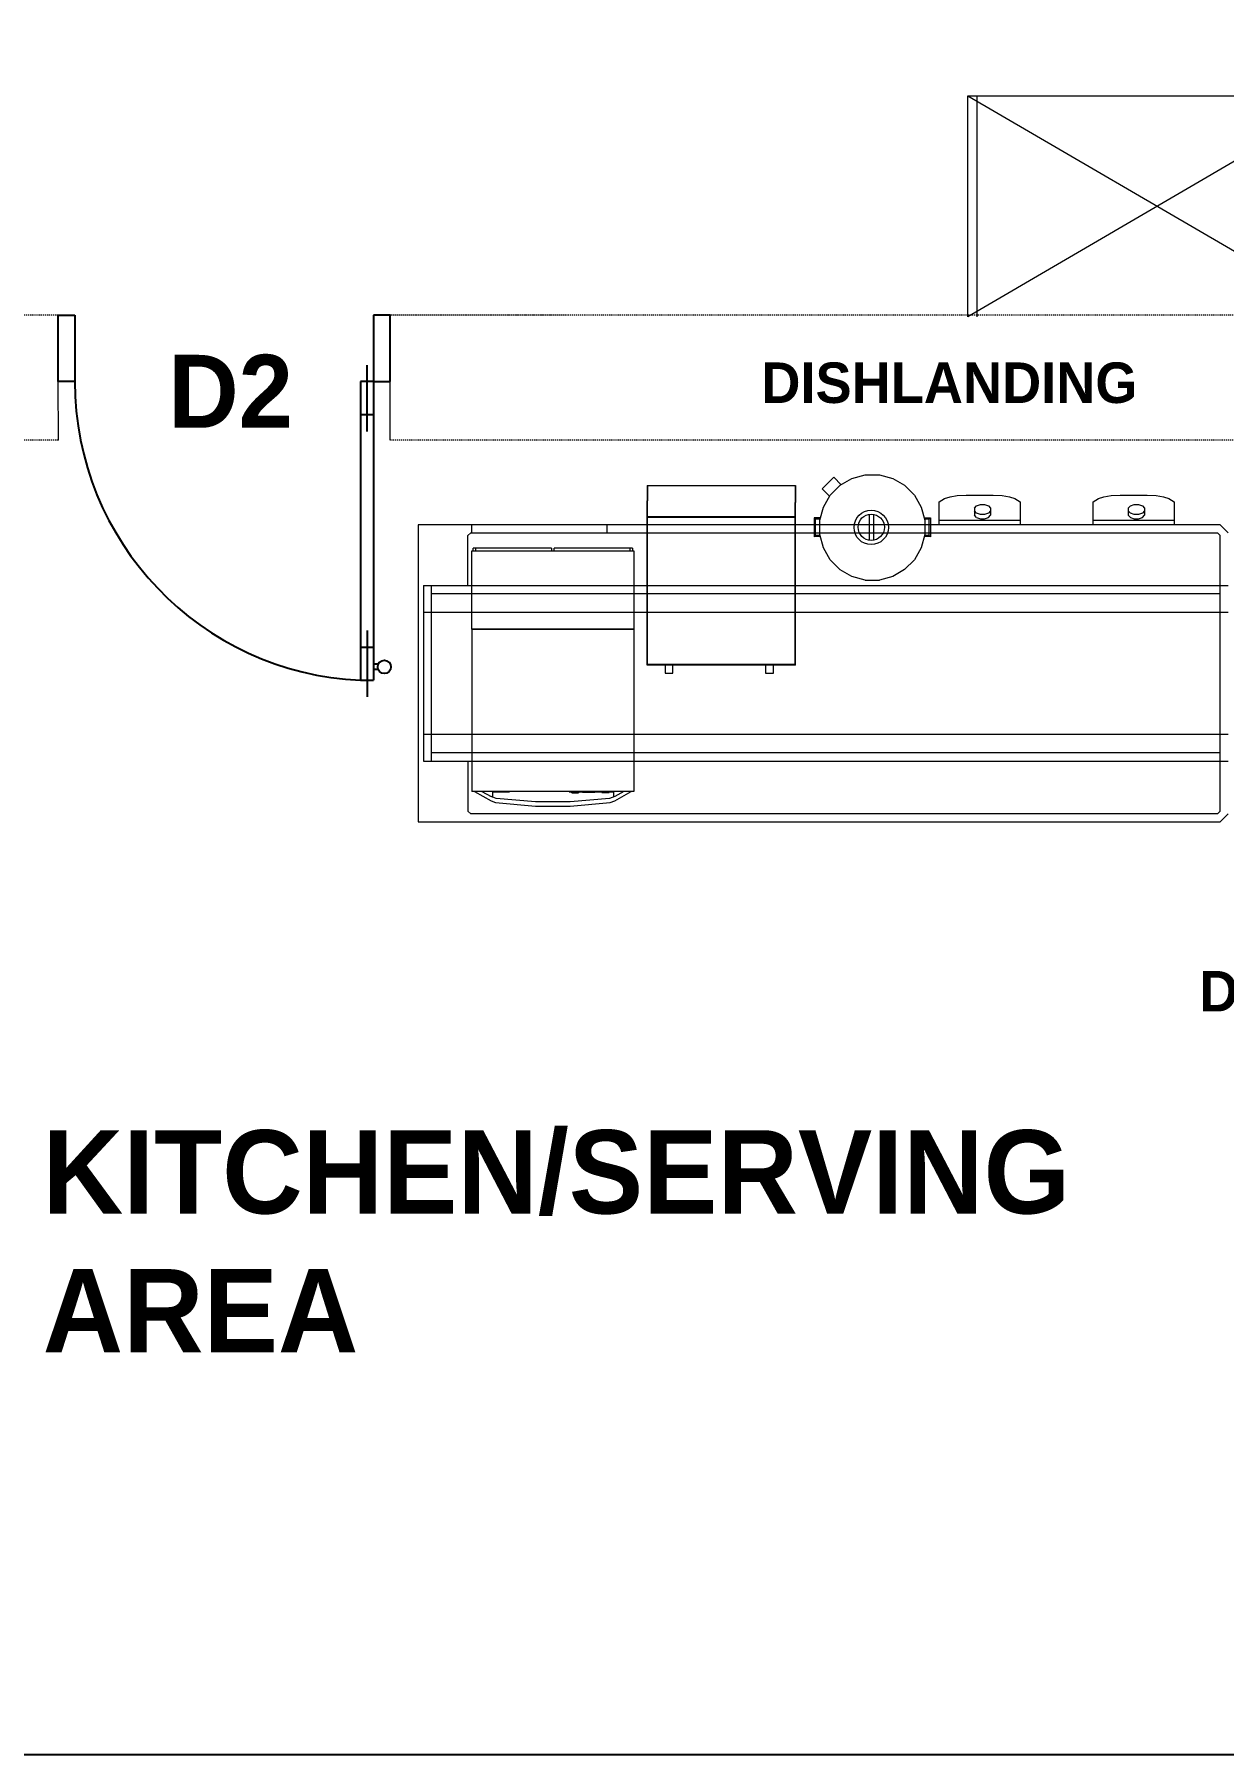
# Model space of a CAD drawing. Header units: inches. Extents: x 478327 to 492265, y -26791 to -22136.
# Drawn here: x 482668.2 to 482796.7, y -26277.6 to -26091.9 of the extents above; entities that cross this region are included whole.
import ezdxf

# ---------------------------------------------------------------- set-up
doc = ezdxf.new("R2010")
doc.units = ezdxf.units.IN
doc.header["$MEASUREMENT"] = 0
doc.linetypes.add('AUSGEZOGEN', pattern=[0])
doc.linetypes.add('HIDDEN2', pattern=[0.1875, 0.125, -0.0625])
for name, color, linetype in [('A-Door', 1, 'Continuous'), ('A-GLASS', 4, 'Continuous'), ('A-WALL', 7, 'Continuous'), ('I-DOORS', 104, 'Continuous'), ('K3-TEXT', 167, 'AUSGEZOGEN')]:
    doc.layers.add(name, color=color, linetype=linetype)
for name, color, linetype, lineweight in [('A-furniture', 8, 'Continuous', 9), ('I-ANNO-TEXT', 7, 'Continuous', 18), ('TC-EQUIPMENT', 251, 'Continuous', 5)]:
    doc.layers.add(name, color=color, linetype=linetype, lineweight=lineweight)
doc.styles.add('MICRO', font='')
doc.styles.get("Standard").update_dxf_attribs({"font": ''})
doc.styles.get('MICRO').set_extended_font_data('MicrogrammaSSi', bold=True)
doc.styles.get('Standard').set_extended_font_data('MicrogrammaSSi', bold=True)

# ---------------------------------------------------------------- blocks, each defined once
blk = doc.blocks.new('2D-L100')
at = {"layer": 'A-Door'}
for p, q in [((0.07, 0.9491), (0.07, 1.1491)), ((0.09, 1.0991), (0.05, 1.0991)), ((0.05, 0.2), (0.05, 1.0991)), ((0.09, 0.2), (0.09, 1.0991)), ((0.0379, 1.0671), (0.05, 1.0671)), ((0.0379, 1.051), (0.05, 1.051)), ((0.09, 0.9991), (0.05, 0.9991)), ((0.07, 0.35), (0.07, 0.15)), ((0.05, 0.3), (0.09, 0.3)), ((0.05, 0.2), (0, 0.2)), ((0, 0.2), (0, 0)), ((0.05, 0.2), (0.09, 0.2)), ((0.05, 0), (0.05, 0.2)), ((0.95, 0.2), (1, 0.2)), ((0.95, 0), (0.95, 0.2)), ((1, 0.2), (1, 0)), ((0, 0), (0.05, 0)), ((1, 0), (0.95, 0))]:
    blk.add_line(p, q, dxfattribs=at)
blk.add_circle((0.0178, 1.059), 0.02, dxfattribs=at)
blk.add_arc((0.05, 0.2), 0.9, 0, 87.4527, dxfattribs=at)

msp = doc.modelspace()

# ---------------------------------------------------------------- linework, layer by layer
at = {"layer": 'A-furniture', "linetype": 'HIDDEN2'}
for points, elevation in [([(482670.808, -26122.196), (482320.596, -26122.196)], 7.623), ([(482670.808, -26122.196), (482498.375, -26122.196)], 3.812), ([(482903.457, -26122.196), (482706.651, -26122.196)], 3.812), ([(482725.678, -26122.196), (482706.651, -26122.196)], 7.623), ([(482670.808, -26135.696), (482320.625, -26135.696)], 3.812), ([(482670.808, -26135.696), (482505.125, -26135.696)], 3.812), ([(482903.453, -26135.696), (482706.651, -26135.696)], 3.812), ([(482718.953, -26135.696), (482706.651, -26135.696)], 3.812), ([(482750.441, -26149.196), (482750.383, -26149.196)], 6.93)]:
    msp.add_lwpolyline(points, dxfattribs=dict(at, elevation=elevation))
at = {"layer": 'A-GLASS', "color": 4}
msp.add_arc((482318.594, -25780.954, 0.693), 385.703, 297.78218, 76.81682, dxfattribs=at)
at = {"layer": 'A-WALL'}
msp.add_line((482654.012, -26277.639, 6.93), (482939.376, -26277.639, 6.93), dxfattribs=at)
at = {"layer": 'TC-EQUIPMENT'}
for p, q in [((482769.033, -26098.494, 6.93), (482809.956, -26098.494, 6.93)), ((482769.033, -26122.366, 6.93), (482769.033, -26098.494, 6.93)), ((482809.956, -26098.494, 6.93), (482769.033, -26122.366, 6.93)), ((482769.033, -26098.494, 6.93), (482809.956, -26122.366, 6.93)), ((482770.056, -26122.366, 6.93), (482770.056, -26098.494, 6.93)), ((482670.808, -26135.696, 3.812), (482670.784, -26129.369, 3.812)), ((482706.651, -26135.696, 3.812), (482706.651, -26129.369, 3.812)), ((482753.3, -26140.94, 3.812), (482754.554, -26139.686, 3.812)), ((482754.554, -26139.686, 3.812), (482755.363, -26140.501, 3.812)), ((482756.5, -26139.819, 3.812), (482757.959, -26139.423, 3.812)), ((482757.959, -26139.423, 3.812), (482759.492, -26139.423, 3.812)), ((482759.492, -26139.423, 3.812), (482760.927, -26139.819, 3.812)), ((482734.397, -26140.59, 3.812), (482734.397, -26142.231, 3.812)), ((482734.397, -26140.59, 3.812), (482734.455, -26140.59, 3.812)), ((482734.455, -26140.59, 3.812), (482734.455, -26142.232, 3.812)), ((482734.455, -26140.596, 3.812), (482750.441, -26140.596, 3.812)), ((482750.383, -26140.615, 3.812), (482734.455, -26140.615, 3.812)), ((482750.383, -26140.597, 3.812), (482750.383, -26142.405, 3.812)), ((482750.383, -26140.597, 3.812), (482750.441, -26140.597, 3.812)), ((482750.441, -26140.597, 3.812), (482750.441, -26142.405, 3.812)), ((482754.108, -26141.741, 3.812), (482753.3, -26140.94, 3.812)), ((482753.433, -26142.91, 3.812), (482754.175, -26141.624, 3.812)), ((482754.175, -26141.624, 3.812), (482755.263, -26140.561, 3.812)), ((482755.263, -26140.561, 3.812), (482756.5, -26139.819, 3.812)), ((482760.927, -26139.819, 3.812), (482762.188, -26140.536, 3.812)), ((482762.188, -26140.536, 3.812), (482763.277, -26141.624, 3.812)), ((482763.277, -26141.624, 3.812), (482764.018, -26142.91, 3.812)), ((482767.897, -26141.673, 3.812), (482768.87, -26141.611, 3.812)), ((482768.87, -26141.611, 3.812), (482771.787, -26141.611, 3.812)), ((482771.787, -26141.611, 3.812), (482772.759, -26141.673, 3.812)), ((482784.525, -26141.673, 3.812), (482785.498, -26141.611, 3.812)), ((482785.498, -26141.611, 3.812), (482788.415, -26141.611, 3.812)), ((482788.415, -26141.611, 3.812), (482789.387, -26141.673, 3.812)), ((482734.455, -26141.694, 3.812), (482734.397, -26141.694, 3.812)), ((482734.397, -26159.989, 3.812), (482734.397, -26142.231, 3.812)), ((482734.455, -26159.931, 3.812), (482734.455, -26142.232, 3.812)), ((482750.441, -26141.702, 3.812), (482750.383, -26141.702, 3.812)), ((482750.383, -26159.931, 3.812), (482750.383, -26142.405, 3.812)), ((482750.441, -26159.989, 3.812), (482750.441, -26142.405, 3.812)), ((482753.037, -26144.345, 3.812), (482753.433, -26142.91, 3.812)), ((482764.018, -26142.91, 3.812), (482764.414, -26144.345, 3.812)), ((482765.953, -26142.339, 3.812), (482766.536, -26141.983, 3.812)), ((482765.953, -26144.819, 3.812), (482765.953, -26142.339, 3.812)), ((482766.536, -26141.983, 3.812), (482767.12, -26141.797, 3.812)), ((482767.12, -26141.797, 3.812), (482767.897, -26141.673, 3.812)), ((482769.745, -26143.032, 3.812), (482769.973, -26142.778, 3.812)), ((482769.745, -26143.032, 3.812), (482769.745, -26143.772, 3.812)), ((482769.973, -26143.589, 3.812), (482769.745, -26143.321, 3.812)), ((482769.973, -26142.778, 3.812), (482770.393, -26142.633, 3.812)), ((482770.393, -26142.633, 3.812), (482770.848, -26142.633, 3.812)), ((482770.848, -26142.633, 3.812), (482771.268, -26142.778, 3.812)), ((482771.268, -26142.778, 3.812), (482771.495, -26143.032, 3.812)), ((482771.495, -26143.321, 3.812), (482771.268, -26143.589, 3.812)), ((482771.495, -26143.032, 3.812), (482771.495, -26143.772, 3.812)), ((482772.759, -26141.673, 3.812), (482773.537, -26141.797, 3.812)), ((482773.537, -26141.797, 3.812), (482774.121, -26141.983, 3.812)), ((482774.121, -26141.983, 3.812), (482774.704, -26142.339, 3.812)), ((482774.704, -26142.339, 3.812), (482774.704, -26144.819, 3.812)), ((482782.581, -26142.339, 3.812), (482783.164, -26141.983, 3.812)), ((482782.581, -26144.819, 3.812), (482782.581, -26142.339, 3.812)), ((482783.164, -26141.983, 3.812), (482783.748, -26141.797, 3.812)), ((482783.748, -26141.797, 3.812), (482784.525, -26141.673, 3.812)), ((482786.373, -26143.032, 3.812), (482786.6, -26142.778, 3.812)), ((482786.373, -26143.032, 3.812), (482786.373, -26143.772, 3.812)), ((482786.6, -26143.589, 3.812), (482786.373, -26143.321, 3.812)), ((482786.6, -26142.778, 3.812), (482787.021, -26142.633, 3.812)), ((482787.021, -26142.633, 3.812), (482787.476, -26142.633, 3.812)), ((482787.476, -26142.633, 3.812), (482787.896, -26142.778, 3.812)), ((482787.896, -26142.778, 3.812), (482788.123, -26143.032, 3.812)), ((482788.123, -26143.321, 3.812), (482787.896, -26143.589, 3.812)), ((482788.123, -26143.032, 3.812), (482788.123, -26143.772, 3.812)), ((482789.387, -26141.673, 3.812), (482790.165, -26141.797, 3.812)), ((482790.165, -26141.797, 3.812), (482790.749, -26141.983, 3.812)), ((482790.749, -26141.983, 3.812), (482791.332, -26142.339, 3.812)), ((482791.332, -26142.339, 3.812), (482791.332, -26144.819, 3.812)), ((482796.291, -26144.82, 3.812), (482709.651, -26144.82, 3.812)), ((482709.651, -26144.82, 3.812), (482709.651, -26168.157, 3.812)), ((482715.457, -26145.695, 3.812), (482715.457, -26144.82, 3.812)), ((482730.042, -26144.82, 3.812), (482730.042, -26145.695, 3.812)), ((482734.397, -26143.996, 3.812), (482734.455, -26143.996, 3.812)), ((482734.397, -26144.003, 3.812), (482750.441, -26144.003, 3.812)), ((482734.455, -26143.945, 3.812), (482750.383, -26143.945, 3.812)), ((482752.454, -26144.061, 3.812), (482752.629, -26144.207, 3.812)), ((482753.115, -26144.061, 3.812), (482752.454, -26144.061, 3.812)), ((482752.454, -26144.061, 3.812), (482752.454, -26146.133, 3.812)), ((482752.454, -26144.061, 3.812), (482752.6, -26144.207, 3.812)), ((482752.6, -26145.987, 3.812), (482752.6, -26144.207, 3.812)), ((482753.075, -26144.207, 3.812), (482752.629, -26144.207, 3.812)), ((482753.037, -26145.878, 3.812), (482753.037, -26144.345, 3.812)), ((482758.429, -26146.521, 3.812), (482758.429, -26143.677, 3.812)), ((482758.849, -26143.677, 3.812), (482758.849, -26146.521, 3.812)), ((482764.336, -26144.061, 3.812), (482764.998, -26144.061, 3.812)), ((482764.852, -26144.207, 3.812), (482764.376, -26144.207, 3.812)), ((482764.414, -26144.345, 3.812), (482764.414, -26145.878, 3.812)), ((482764.852, -26144.207, 3.812), (482764.998, -26144.061, 3.812)), ((482764.852, -26145.987, 3.812), (482764.852, -26144.207, 3.812)), ((482764.998, -26144.061, 3.812), (482764.998, -26146.133, 3.812)), ((482774.704, -26144.37, 3.812), (482765.953, -26144.37, 3.812)), ((482774.704, -26144.819, 3.812), (482765.953, -26144.819, 3.812)), ((482769.973, -26144.039, 3.812), (482769.745, -26143.772, 3.812)), ((482770.393, -26143.734, 3.812), (482769.973, -26143.589, 3.812)), ((482769.973, -26144.039, 3.812), (482770.393, -26144.184, 3.812)), ((482770.848, -26143.734, 3.812), (482770.393, -26143.734, 3.812)), ((482770.393, -26144.184, 3.812), (482770.848, -26144.184, 3.812)), ((482771.268, -26143.589, 3.812), (482770.848, -26143.734, 3.812)), ((482770.848, -26144.184, 3.812), (482771.268, -26144.039, 3.812)), ((482771.268, -26144.039, 3.812), (482771.495, -26143.772, 3.812)), ((482791.332, -26144.37, 3.812), (482782.581, -26144.37, 3.812)), ((482791.332, -26144.819, 3.812), (482782.581, -26144.819, 3.812)), ((482786.6, -26144.039, 3.812), (482786.373, -26143.772, 3.812)), ((482787.021, -26143.734, 3.812), (482786.6, -26143.589, 3.812)), ((482786.6, -26144.039, 3.812), (482787.021, -26144.184, 3.812)), ((482787.476, -26143.734, 3.812), (482787.021, -26143.734, 3.812)), ((482787.021, -26144.184, 3.812), (482787.476, -26144.184, 3.812)), ((482787.896, -26143.589, 3.812), (482787.476, -26143.734, 3.812)), ((482787.476, -26144.184, 3.812), (482787.896, -26144.039, 3.812)), ((482787.896, -26144.039, 3.812), (482788.123, -26143.772, 3.812)), ((482796.291, -26144.82, 3.812), (482797.166, -26145.695, 3.812)), ((482715.048, -26145.987, 3.812), (482715.34, -26145.695, 3.812)), ((482715.048, -26151.383, 3.812), (482715.048, -26145.987, 3.812)), ((482715.34, -26145.695, 3.812), (482796, -26145.695, 3.812)), ((482752.6, -26145.987, 3.812), (482752.454, -26146.133, 3.812)), ((482753.099, -26146.103, 3.812), (482752.483, -26146.103, 3.812)), ((482752.6, -26145.987, 3.812), (482752.629, -26145.958, 3.812)), ((482752.629, -26145.958, 3.812), (482753.059, -26145.958, 3.812)), ((482753.433, -26147.313, 3.812), (482753.037, -26145.878, 3.812)), ((482764.414, -26145.878, 3.812), (482764.018, -26147.313, 3.812)), ((482764.968, -26146.103, 3.812), (482764.352, -26146.103, 3.812)), ((482764.392, -26145.958, 3.812), (482764.852, -26145.958, 3.812)), ((482764.998, -26146.133, 3.812), (482764.852, -26145.987, 3.812)), ((482796.291, -26145.987, 3.812), (482796, -26145.695, 3.812)), ((482796.291, -26175.742, 3.812), (482796.291, -26145.987, 3.812)), ((482715.473, -26147.652, 3.812), (482732.976, -26147.652, 3.812)), ((482715.473, -26156.112, 3.812), (482715.473, -26147.652, 3.812)), ((482724.079, -26147.36, 3.812), (482715.619, -26147.36, 3.812)), ((482715.619, -26147.652, 3.812), (482715.619, -26147.36, 3.812)), ((482715.91, -26147.652, 3.812), (482715.91, -26147.36, 3.812)), ((482724.079, -26147.36, 3.812), (482724.079, -26147.652, 3.812)), ((482732.83, -26147.36, 3.812), (482724.37, -26147.36, 3.812)), ((482724.37, -26147.652, 3.812), (482724.37, -26147.36, 3.812)), ((482732.538, -26147.36, 3.812), (482732.538, -26147.652, 3.812)), ((482732.83, -26147.36, 3.812), (482732.83, -26147.652, 3.812)), ((482732.976, -26147.652, 3.812), (482732.976, -26156.112, 3.812)), ((482754.175, -26148.598, 3.812), (482753.433, -26147.313, 3.812)), ((482755.263, -26149.687, 3.812), (482754.175, -26148.598, 3.812)), ((482763.277, -26148.598, 3.812), (482762.188, -26149.662, 3.812)), ((482764.018, -26147.313, 3.812), (482763.277, -26148.598, 3.812)), ((482756.524, -26150.404, 3.812), (482755.263, -26149.687, 3.812)), ((482757.959, -26150.8, 3.812), (482756.524, -26150.404, 3.812)), ((482757.959, -26150.8, 3.812), (482759.492, -26150.8, 3.812)), ((482760.952, -26150.404, 3.812), (482759.492, -26150.8, 3.812)), ((482762.188, -26149.662, 3.812), (482760.952, -26150.404, 3.812)), ((482710.235, -26151.383, 3.812), (482797.166, -26151.383, 3.812)), ((482710.235, -26151.383, 3.812), (482710.235, -26170.345, 3.812)), ((482711.11, -26170.345, 3.812), (482711.11, -26151.383, 3.812)), ((482711.11, -26152.259, 3.812), (482796.291, -26152.259, 3.812)), ((482797.166, -26154.301, 3.812), (482710.235, -26154.301, 3.812)), ((482715.464, -26156.12, 3.812), (482715.464, -26173.623, 3.812)), ((482732.967, -26156.12, 3.812), (482715.464, -26156.12, 3.812)), ((482732.976, -26156.112, 3.812), (482715.473, -26156.112, 3.812)), ((482732.967, -26156.12, 3.812), (482732.967, -26173.623, 3.812)), ((482750.441, -26159.931, 3.812), (482734.397, -26159.931, 3.812)), ((482750.441, -26159.989, 3.812), (482734.397, -26159.989, 3.812)), ((482736.351, -26159.989, 3.812), (482736.351, -26160.864, 3.812)), ((482737.168, -26160.864, 3.812), (482737.168, -26159.989, 3.812)), ((482747.203, -26159.989, 3.812), (482747.203, -26160.864, 3.812)), ((482748.049, -26160.864, 3.812), (482748.049, -26159.989, 3.812)), ((482736.351, -26160.864, 3.812), (482737.168, -26160.864, 3.812)), ((482747.203, -26160.864, 3.812), (482748.049, -26160.864, 3.812)), ((482710.235, -26167.428, 3.812), (482797.166, -26167.428, 3.812)), ((482709.651, -26168.157, 3.812), (482709.651, -26176.909, 3.812)), ((482796.291, -26169.47, 3.812), (482711.11, -26169.47, 3.812)), ((482710.235, -26170.345, 3.812), (482797.166, -26170.345, 3.812)), ((482715.048, -26170.345, 3.812), (482715.048, -26175.742, 3.812)), ((482732.967, -26173.623, 3.812), (482715.464, -26173.623, 3.812)), ((482715.756, -26173.623, 3.812), (482717.535, -26174.644, 3.812)), ((482716.544, -26173.623, 3.812), (482717.535, -26174.177, 3.812)), ((482718.09, -26174.381, 3.812), (482717.535, -26174.177, 3.812)), ((482717.535, -26174.644, 3.812), (482718.031, -26174.819, 3.812)), ((482717.652, -26174.206, 3.812), (482717.681, -26174.206, 3.812)), ((482717.681, -26173.623, 3.812), (482717.681, -26174.206, 3.812)), ((482717.681, -26173.681, 3.812), (482719.548, -26173.681, 3.812)), ((482718.031, -26174.819, 3.812), (482722.349, -26175.198, 3.812)), ((482722.349, -26174.76, 3.812), (482718.09, -26174.381, 3.812)), ((482719.548, -26173.623, 3.812), (482719.548, -26173.681, 3.812)), ((482726.083, -26174.76, 3.812), (482722.349, -26174.76, 3.812)), ((482725.966, -26173.681, 3.812), (482725.966, -26173.623, 3.812)), ((482725.966, -26173.681, 3.812), (482730.75, -26173.681, 3.812)), ((482730.342, -26174.381, 3.812), (482726.083, -26174.76, 3.812)), ((482726.083, -26175.198, 3.812), (482730.4, -26174.819, 3.812)), ((482726.258, -26173.769, 3.812), (482726.258, -26173.681, 3.812)), ((482726.258, -26173.769, 3.812), (482726.987, -26173.769, 3.812)), ((482726.374, -26173.827, 3.812), (482726.374, -26173.769, 3.812)), ((482726.87, -26173.827, 3.812), (482726.374, -26173.827, 3.812)), ((482726.87, -26173.769, 3.812), (482726.87, -26173.827, 3.812)), ((482726.987, -26173.681, 3.812), (482726.987, -26173.769, 3.812)), ((482727.425, -26173.739, 3.812), (482727.425, -26173.681, 3.812)), ((482728.737, -26173.739, 3.812), (482727.425, -26173.739, 3.812)), ((482728.737, -26173.681, 3.812), (482728.737, -26173.739, 3.812)), ((482729.496, -26173.681, 3.812), (482729.496, -26173.739, 3.812)), ((482729.496, -26173.739, 3.812), (482730.283, -26173.739, 3.812)), ((482729.758, -26173.681, 3.812), (482729.758, -26173.739, 3.812)), ((482730.021, -26173.739, 3.812), (482730.021, -26173.681, 3.812)), ((482730.896, -26174.177, 3.812), (482730.342, -26174.381, 3.812)), ((482730.4, -26174.819, 3.812), (482730.896, -26174.644, 3.812)), ((482730.75, -26173.623, 3.812), (482730.75, -26174.206, 3.812)), ((482730.779, -26174.206, 3.812), (482730.75, -26174.206, 3.812)), ((482730.896, -26174.644, 3.812), (482732.675, -26173.623, 3.812)), ((482731.888, -26173.623, 3.812), (482730.896, -26174.177, 3.812)), ((482709.651, -26176.909, 3.812), (482796.291, -26176.909, 3.812)), ((482715.34, -26176.034, 3.812), (482715.048, -26175.742, 3.812)), ((482796, -26176.034, 3.812), (482715.34, -26176.034, 3.812)), ((482722.349, -26175.198, 3.812), (482726.083, -26175.198, 3.812)), ((482796.291, -26175.742, 3.812), (482796, -26176.034, 3.812)), ((482797.166, -26176.034, 3.812), (482796.291, -26176.909, 3.812))]:
    msp.add_line(p, q, dxfattribs=at)
for centre, radius in [((482758.602, -26145.112, 3.812), 1.855), ((482758.614, -26145.099, 3.812), 1.422)]:
    msp.add_circle(centre, radius, dxfattribs=at)

# ---------------------------------------------------------------- block references
at = {"layer": 'I-DOORS', "xscale": 35.86783878585395, "yscale": 35.86783878585395, "zscale": 35.86783878585395, "rotation": 180}
msp.add_blockref('2D-L100', (482706.651, -26122.196, 3.812), dxfattribs=at)

# ---------------------------------------------------------------- texts
at = {"insert": (482669.108, -26210.205), "char_height": 9, "attachment_point": 1}
msp.add_mtext_dynamic_manual_height_columns('{\\fBahnschrift Light|b1|i0|c0|p34;KITCHEN/SERVING\\PAREA}', width=7.40993, gutter_width=1.5, heights=[0], dxfattribs=at)
at = {"layer": 'I-ANNO-TEXT', "insert": (482682.673, -26126.473, 6.93), "char_height": 7.875, "attachment_point": 1, "style": 'MICRO'}
msp.add_mtext_dynamic_manual_height_columns('{\\fBahnschrift Light|b1|i0|c0|p34;D2}', width=7.40993, gutter_width=1.5, heights=[0], dxfattribs=at)
at = {"layer": 'K3-TEXT'}
for s, p in [('DISHLANDING', (482746.736, -26131.672, 3.812)), ('DISH-/GLASSWASH', (482794.055, -26197.386, 3.812))]:
    msp.add_text(s, height=4.37575, dxfattribs=at).set_placement(p)

doc.saveas('drawing.dxf')
